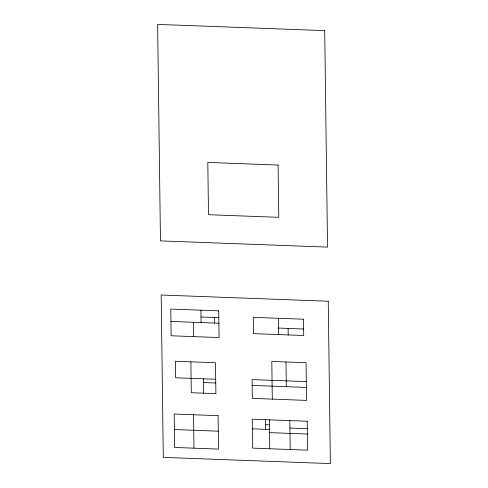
<?xml version="1.0" encoding="UTF-8"?>
<svg xmlns="http://www.w3.org/2000/svg" width="488" height="488" viewBox="0 0 488 488"><rect width="100%" height="100%" fill="white"/><g stroke="black" fill="none" stroke-linecap="round" stroke-linejoin="round"><path stroke-width="0.73" d="M201.001 316.986L218.838 317.651M170.946 321.44L218.911 323.227M278.599 328.07L303.627 329.004M306.293 381.604L252.089 379.585L252.333 398.379L306.537 400.398L306.043 362.718L271.81 361.443L272.304 399.123M215.714 379.267L175.613 377.773L175.393 361.242L215.495 362.736L215.897 393.633L191.29 392.718L190.887 361.821M203.38 382.537L215.763 383.001M252.162 385.41L306.366 387.429M265.49 424.725L269.419 424.871M289.933 428.037L307.3 428.684M252.339 428.842L269.48 429.483M269.522 432.618L307.373 434.027M174.381 429.544L218.301 431.185M289.835 420.583L290.214 449.515M288.127 328.424L288.213 334.939M285.992 361.974L286.316 386.685M278.471 318.28L278.685 334.579M269.352 419.82L269.736 448.753M265.429 419.674L265.551 429.336M214.323 317.481L214.397 323.062M203.331 378.804L203.52 393.169M200.91 310.191L201.074 322.562M193.309 322.275L193.492 336.61M193.541 414.745L193.98 448.179M324.703 30.622L157.624 24.4L160.46 240.889L327.54 247.111L324.703 30.622M278.087 165.048L207.809 162.431L208.498 214.708L278.77 217.325L278.087 165.048M328.253 301.236L161.168 295.008L163.297 457.378L330.376 463.6L328.253 301.236M218.746 310.856L170.782 309.069L171.129 335.775L219.094 337.562L218.746 310.856M303.499 319.213L253.248 317.34L253.461 333.639L303.713 335.512L303.499 319.213M218.093 415.66L174.179 414.025L174.619 447.459L218.532 449.094L218.093 415.66M307.202 421.229L252.211 419.186L252.589 448.112L307.586 450.162L307.202 421.229"/></g></svg>
